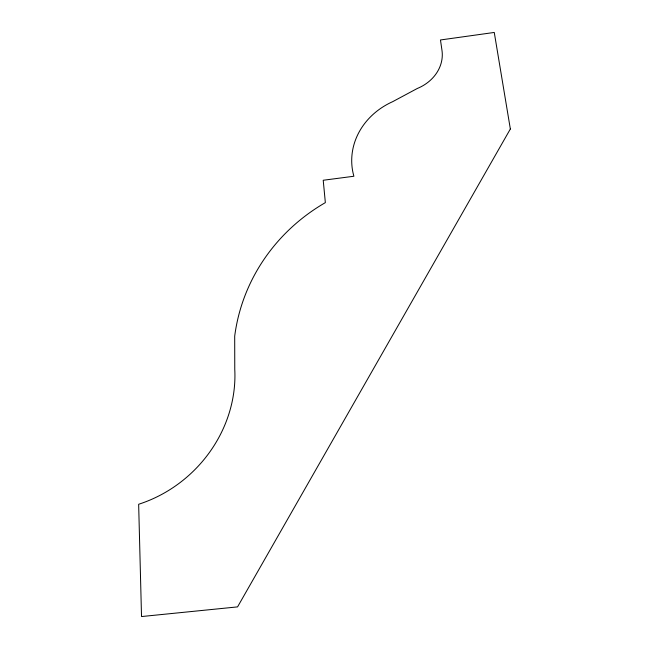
<?xml version="1.0" encoding="UTF-8"?>
<svg xmlns="http://www.w3.org/2000/svg" width="649" height="649" viewBox="0 0 649 649"><rect width="100%" height="100%" fill="white"/><g stroke="black" fill="none" stroke-linecap="round" stroke-linejoin="round"><path stroke-width="0.97" d="M510.349 128.989L237.566 606.888L141.523 616.55L138.651 504.265A128.786 116.341 -43.8 0 0 234.768 369.395L234.695 336.182A189.289 181.039 -3.3 0 1 325.352 202.626L323.218 180.26L353.892 176.244A71.593 63.91 -7.2 0 1 392.686 101.666L417.266 88.491A41.114 35.338 -9.4 0 0 441.953 50.168L440.468 39.97L494.262 32.45L510.349 128.989"/></g></svg>
